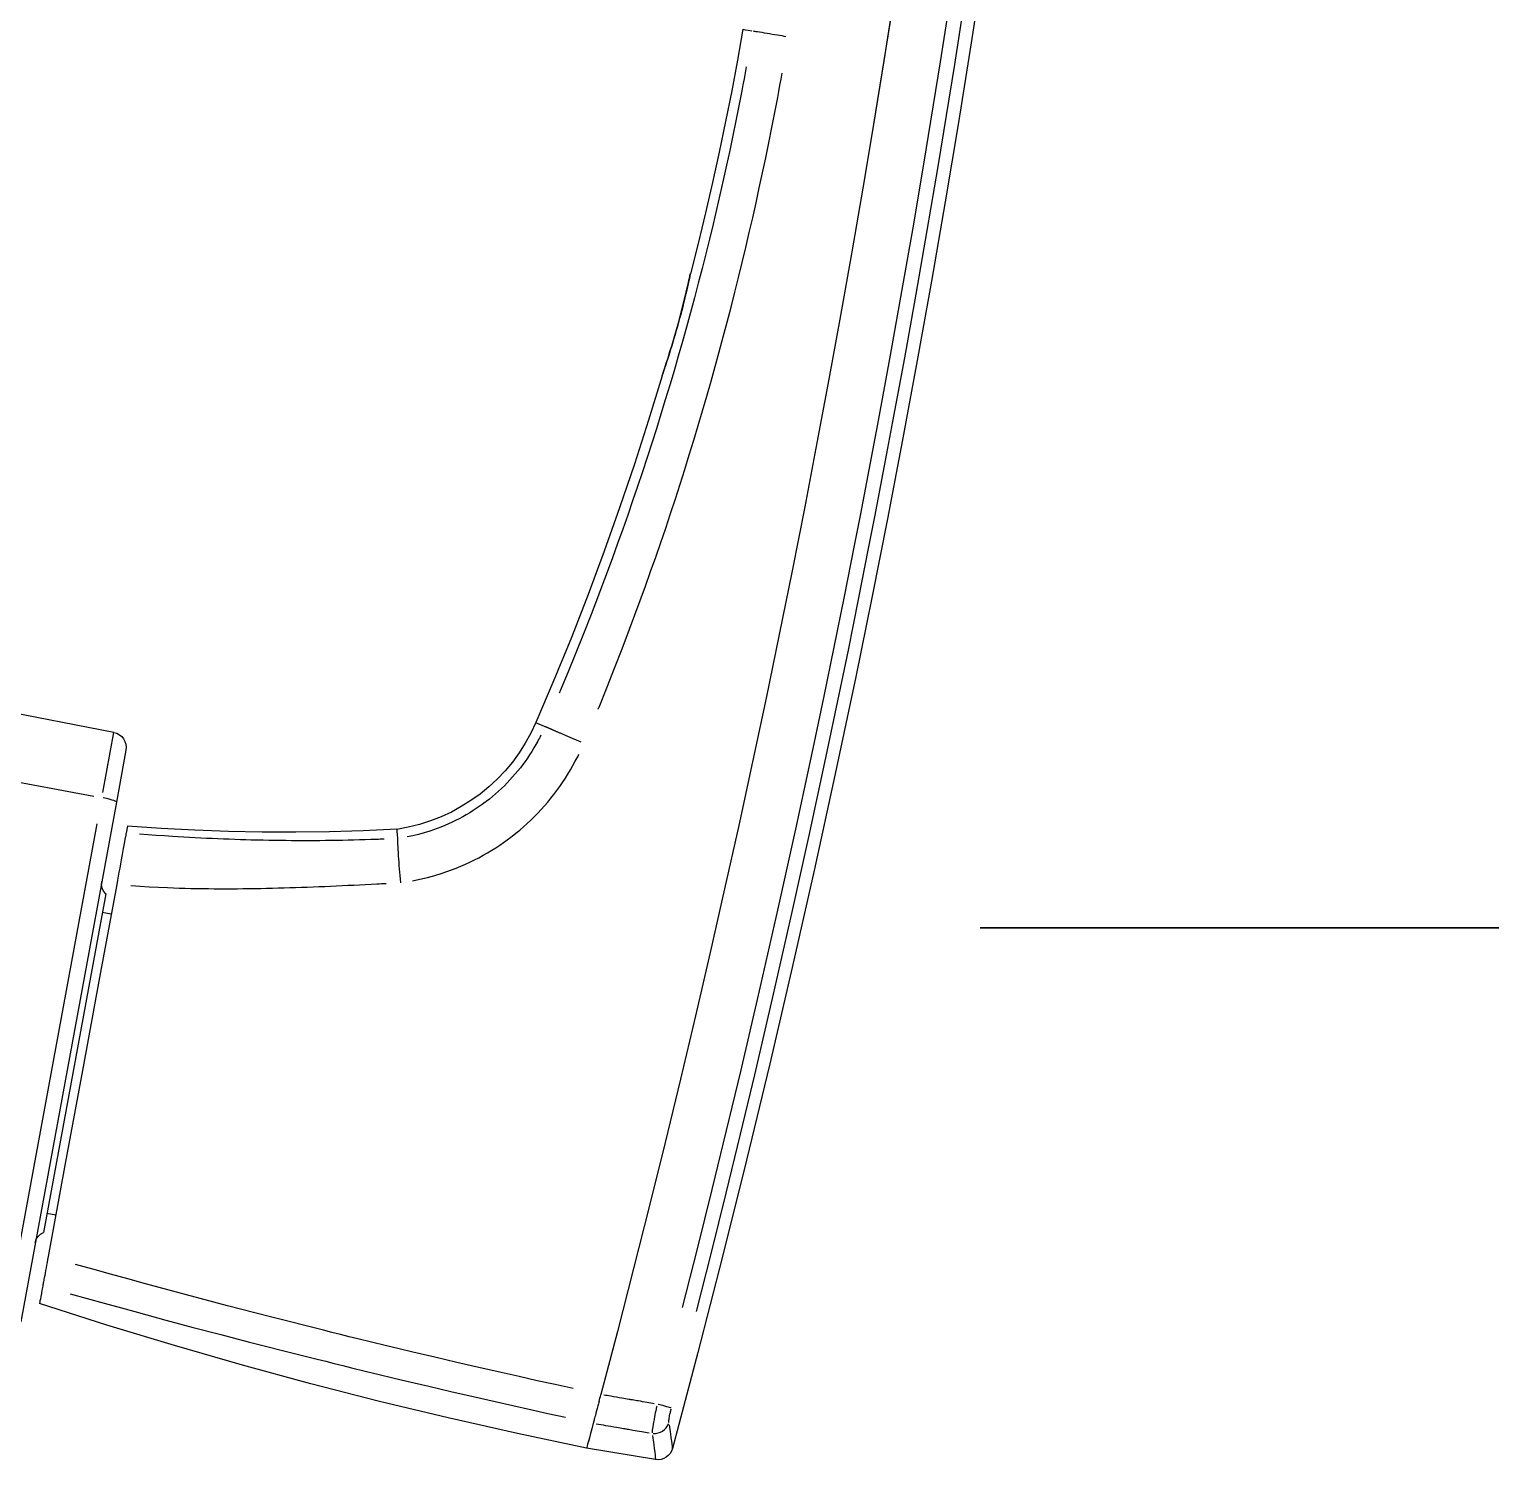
# Model space of a CAD drawing. Header units: millimetres. Extents: x 7294529 to 7346664, y 234399 to 276449.
# Drawn here: x 7334414.2 to 7334510.5, y 247254.3 to 247348.6 of the extents above; entities that cross this region are included whole.
import ezdxf
from ezdxf.xclip import XClip

# ---------------------------------------------------------------- set-up
doc = ezdxf.new("R2010")
doc.units = ezdxf.units.MM
doc.header["$LTSCALE"] = 100
doc.header["$XCLIPFRAME"] = 2
doc.linetypes.add('U-59B-EX$0$CEN', pattern=[62, 60, -1, 0, -1])
for name, color, linetype in [('U-59B-EX$0$CEN', 1, 'U-59B-EX$0$CEN'), ('U-59B-EX$0$DOR', 4, 'Continuous'), ('U-59B-EX$0$S-ELE', 4, 'Continuous')]:
    doc.layers.add(name, color=color, linetype=linetype)

# ---------------------------------------------------------------- blocks, each defined once
blk = doc.blocks.new('U-59B-EX$0$A$Cc7b664ce')
at = {"layer": 'U-59B-EX$0$DOR', "color": 1}
for p, q in [((919.116, 144.918), (917.029, 155.727)), ((921.512, 155.993), (923.315, 146.25)), ((956.183, 151.742), (925.134, 146.026)), ((923.702, 144.754), (957.974, 151.064)), ((929.746, 145.46), (952.074, 149.571)), ((950.937, 148.752), (950.833, 149.343)), ((923.067, 145.645), (919.129, 144.92)), ((931.101, 145.099), (930.987, 145.689)), ((920.279, 144.124), (923.702, 144.754)), ((925.283, 144.028), (925.749, 144.114)), ((967.039, 109.218), (966.285, 113.757))]:
    blk.add_line(p, q, dxfattribs=at)
for centre, radius, start, end in [((952.901, 149.215), 0.9, 100.43231, 156.68332), ((929.101, 144.833), 0.9, 44.1813, 100.43231), ((920.098, 145.107), 1, 190.93231, 280.43231), ((790.695, 133.494), 135, 356.93422, 4.47524), ((913.723, 128.021), 11.908, 293.47922, 351.5661), ((838.784, 300.54), 200, 286.50928, 293.47922), ((966.052, 109.054), 1, 285.01264, 9.43231), ((895.76, 108.306), 0.5, 106.50928, 108.98488), ((895.76, 108.306), 0.5, 106.63306, 108.8611), ((838.784, 300.54), 200, 279.78191, 284.50476), ((889.001, 106.43), 0.5, 102.00224, 104.50476)]:
    blk.add_arc(centre, radius, start, end, dxfattribs=at)
at = {"layer": 'U-59B-EX$0$DOR', "color": 1, "extrusion": (0, 0, -1)}
for centre, major_axis, ratio, start_param, end_param in [((923.521, 145.737), (0.181, -0.983), 0.108626, 0.078103, 1.483966), ((963.395, 109.126), (0.255, -0.967), 0.008383, 0.192998, 1.4823), ((964.356, 109.288), (-0.168, -0.986), 0.963968, 4.463648, 5.770193)]:
    blk.add_ellipse(centre, major_axis=major_axis, ratio=ratio, start_param=start_param, end_param=end_param, dxfattribs=at)
at = {"layer": 'U-59B-EX$0$DOR', "color": 1}
for points, knots in [([(953.663, 149.253), (953.921, 149.301), (954.177, 149.348), (954.655, 149.436), (954.872, 149.476), (955.193, 149.535), (955.31, 149.557), (955.496, 149.591), (955.564, 149.603), (955.605, 149.611)], [0, 0, 0, 0, 0.0787174, 0.0787174, 0.1569825, 0.1569825, 0.2148941, 0.2148941, 0.2727977, 0.2727977, 0.2727977, 0.2727977]), ([(962.365, 114.652), (962.021, 116.235), (961.669, 117.817), (960.871, 121.339), (960.42, 123.278), (959.671, 126.425), (959.379, 127.635), (958.898, 129.598), (958.711, 130.353), (958.147, 132.617), (957.764, 134.124), (956.752, 138.039), (956.113, 140.444), (955.037, 144.38), (954.61, 145.915), (954.177, 147.447)], [0.1765, 0.1765, 0.1765, 0.1765, 0.662652, 0.662652, 1.259972, 1.259972, 1.633298, 1.633298, 1.866626, 1.866626, 2.333282, 2.333282, 3.079933, 3.079933, 3.557905, 3.557905, 3.557905, 3.557905]), ([(956.114, 147.812), (956.536, 146.31), (956.951, 144.806), (958.015, 140.892), (958.654, 138.479), (959.666, 134.551), (960.049, 133.039), (960.615, 130.769), (960.802, 130.011), (961.284, 128.042), (961.577, 126.828), (962.328, 123.671), (962.781, 121.726), (963.574, 118.236), (963.918, 116.692), (964.256, 115.147)], [-3.546744, -3.546744, -3.546744, -3.546744, -3.079933, -3.079933, -2.333282, -2.333282, -1.866626, -1.866626, -1.633298, -1.633298, -1.259972, -1.259972, -0.662652, -0.662652, -0.189612, -0.189612, -0.189612, -0.189612]), ([(925.749, 144.114), (925.798, 144.123), (925.936, 144.148), (926.374, 144.229), (926.671, 144.284), (927.335, 144.406), (927.682, 144.47), (928.401, 144.602), (928.766, 144.669), (929.134, 144.737)], [0, 0, 0, 0, 0.138008, 0.138008, 0.2767768, 0.2767768, 0.3965237, 0.3965237, 0.508642, 0.508642, 0.508642, 0.508642]), ([(929.208, 143.804), (929.268, 142.995), (929.313, 142.186), (929.345, 141.376), (929.366, 140.865), (929.382, 140.353), (929.394, 139.842), (929.405, 139.33), (929.412, 138.818), (929.416, 138.307), (929.419, 137.795), (929.419, 137.284), (929.415, 136.772), (929.411, 136.3), (929.405, 135.828), (929.396, 135.356), (929.395, 135.317), (929.395, 135.277), (929.394, 135.238), (929.384, 134.726), (929.371, 134.215), (929.356, 133.704), (929.341, 133.194), (929.324, 132.683), (929.305, 132.172), (929.286, 131.662), (929.265, 131.151), (929.243, 130.641), (929.221, 130.131), (929.197, 129.621), (929.173, 129.111), (929.149, 128.601), (929.124, 128.092), (929.098, 127.582), (929.088, 127.376), (929.078, 127.17), (929.067, 126.964)], [-1.776877, -1.776877, -1.776877, -1.776877, -1.533753, -1.533753, -1.533753, -1.380188, -1.380188, -1.380188, -1.226614, -1.226614, -1.226614, -1.073045, -1.073045, -1.073045, -0.931379, -0.931379, -0.931379, -0.919502, -0.919502, -0.919502, -0.766019, -0.766019, -0.766019, -0.612629, -0.612629, -0.612629, -0.459341, -0.459341, -0.459341, -0.306155, -0.306155, -0.306155, -0.153054, -0.153054, -0.153054, -0.091255, -0.091255, -0.091255, -0.091255]), ([(926.147, 127.112), (926.154, 127.276), (926.16, 127.441), (926.166, 127.606), (926.185, 128.104), (926.201, 128.602), (926.213, 129.101), (926.226, 129.599), (926.236, 130.097), (926.242, 130.596), (926.249, 131.094), (926.253, 131.592), (926.254, 132.09), (926.255, 132.589), (926.253, 133.087), (926.248, 133.585), (926.243, 134.083), (926.235, 134.581), (926.225, 135.079), (926.224, 135.117), (926.223, 135.156), (926.223, 135.194), (926.213, 135.654), (926.2, 136.113), (926.186, 136.573), (926.17, 137.07), (926.152, 137.568), (926.131, 138.066), (926.11, 138.563), (926.086, 139.061), (926.06, 139.558), (926.033, 140.055), (926.005, 140.553), (925.973, 141.05), (925.928, 141.774), (925.877, 142.498), (925.821, 143.221)], [0.102473, 0.102473, 0.102473, 0.102473, 0.153054, 0.153054, 0.153054, 0.306155, 0.306155, 0.306155, 0.459341, 0.459341, 0.459341, 0.612629, 0.612629, 0.612629, 0.766019, 0.766019, 0.766019, 0.919502, 0.919502, 0.919502, 0.931379, 0.931379, 0.931379, 1.073045, 1.073045, 1.073045, 1.226614, 1.226614, 1.226614, 1.380188, 1.380188, 1.380188, 1.533753, 1.533753, 1.533753, 1.757354, 1.757354, 1.757354, 1.757354]), ([(919.304, 116.774), (919.43, 116.837), (919.556, 116.903), (919.99, 117.137), (920.293, 117.318), (920.587, 117.51), (920.881, 117.703), (921.167, 117.908), (921.443, 118.125), (921.721, 118.342), (921.988, 118.571), (922.246, 118.81), (922.504, 119.051), (922.753, 119.302), (922.99, 119.563), (923.226, 119.824), (923.452, 120.095), (923.666, 120.375), (923.681, 120.395), (923.697, 120.415), (923.712, 120.436), (923.909, 120.696), (924.095, 120.965), (924.27, 121.24), (924.46, 121.537), (924.637, 121.842), (924.8, 122.154), (924.964, 122.467), (925.115, 122.786), (925.252, 123.111), (925.388, 123.436), (925.511, 123.766), (925.62, 124.101), (925.778, 124.588), (925.906, 125.084), (926.003, 125.586)], [4.936543, 4.936543, 4.936543, 4.936543, 4.988998, 4.988998, 5.119098, 5.119098, 5.119098, 5.24919, 5.24919, 5.24919, 5.379509, 5.379509, 5.379509, 5.510197, 5.510197, 5.510197, 5.640757, 5.640757, 5.640757, 5.650215, 5.650215, 5.650215, 5.771279, 5.771279, 5.771279, 5.901998, 5.901998, 5.901998, 6.032925, 6.032925, 6.032925, 6.163678, 6.163678, 6.163678, 6.353624, 6.353624, 6.353624, 6.353624]), ([(926.107, 126.214), (926.158, 126.222), (926.285, 126.222), (926.68, 126.208), (926.944, 126.193), (927.517, 126.154), (927.806, 126.132), (928.401, 126.084), (928.703, 126.058), (929.011, 126.03), (929.016, 126.029), (929.02, 126.029)], [-0.427671, -0.427671, -0.427671, -0.427671, -0.3087961, -0.3087961, -0.1893948, -0.1893948, -0.0916754, -0.0916754, 0, 0, 0.0013793, 0.0013793, 0.0013793, 0.0013793]), ([(928.896, 125.243), (928.772, 124.576), (928.604, 123.918), (928.393, 123.272), (928.258, 122.858), (928.105, 122.449), (927.934, 122.048), (927.764, 121.646), (927.576, 121.251), (927.371, 120.865), (927.167, 120.48), (926.947, 120.104), (926.711, 119.737), (926.492, 119.398), (926.26, 119.067), (926.016, 118.746), (925.997, 118.721), (925.977, 118.696), (925.958, 118.671), (925.692, 118.326), (925.411, 117.993), (925.117, 117.672), (924.823, 117.351), (924.514, 117.043), (924.193, 116.748), (923.873, 116.454), (923.541, 116.174), (923.197, 115.908), (922.854, 115.643), (922.5, 115.393), (922.135, 115.158), (921.771, 114.923), (921.397, 114.703), (920.862, 114.419), (920.708, 114.341), (920.553, 114.265)], [-6.367155, -6.367155, -6.367155, -6.367155, -6.163678, -6.163678, -6.163678, -6.032925, -6.032925, -6.032925, -5.901998, -5.901998, -5.901998, -5.771279, -5.771279, -5.771279, -5.650215, -5.650215, -5.650215, -5.640757, -5.640757, -5.640757, -5.510197, -5.510197, -5.510197, -5.379509, -5.379509, -5.379509, -5.24919, -5.24919, -5.24919, -5.119098, -5.119098, -5.119098, -4.988998, -4.988998, -4.937256, -4.937256, -4.937256, -4.937256]), ([(875.24, 103.227), (875.771, 103.324), (876.302, 103.424), (876.833, 103.526), (878.141, 103.777), (879.447, 104.042), (880.75, 104.319), (882.052, 104.597), (883.352, 104.887), (884.649, 105.191), (885.946, 105.495), (887.239, 105.812), (888.53, 106.142), (889.82, 106.472), (891.108, 106.815), (892.391, 107.171), (893.674, 107.527), (894.954, 107.896), (896.23, 108.277), (896.231, 108.278), (897.508, 108.66), (898.78, 109.054), (900.048, 109.461), (901.317, 109.869), (902.581, 110.288), (903.84, 110.721), (905.1, 111.153), (906.355, 111.598), (907.605, 112.056), (908.856, 112.513), (910.103, 112.983), (911.343, 113.466), (913.029, 114.121), (914.708, 114.799), (916.379, 115.501), (916.427, 115.522), (916.475, 115.542), (916.524, 115.562)], [0.240509, 0.240509, 0.240509, 0.240509, 0.404642, 0.404642, 0.404642, 0.809226, 0.809226, 0.809226, 1.213815, 1.213815, 1.213815, 1.618461, 1.618461, 1.618461, 2.023217, 2.023217, 2.023217, 2.427959, 2.427959, 2.428128, 2.428128, 2.833118, 2.833118, 2.833118, 3.238107, 3.238107, 3.238107, 3.643132, 3.643132, 3.643132, 4.048229, 4.048229, 4.048229, 4.598889, 4.598889, 4.598889, 4.614801, 4.614801, 4.614801, 4.614801]), ([(828.374, 87.933), (850.971, 90.362), (873.469, 93.646), (918.316, 101.938), (940.646, 106.954), (962.76, 112.815)], [-13.837182, -13.837182, -13.837182, -13.837182, -7.017999, -7.017999, -0.154212, -0.154212, -0.154212, -0.154212]), ([(828.435, 87.94), (851.011, 90.368), (873.489, 93.65), (918.316, 101.938), (940.647, 106.954), (962.762, 112.816)], [-13.831102, -13.831102, -13.831102, -13.831102, -7.017999, -7.017999, -0.154076, -0.154076, -0.154076, -0.154076]), ([(917.591, 112.999), (917.542, 112.979), (917.492, 112.959), (917.443, 112.939), (915.742, 112.242), (914.033, 111.57), (912.316, 110.923), (911.053, 110.447), (909.784, 109.984), (908.511, 109.534), (907.238, 109.084), (905.961, 108.647), (904.68, 108.222), (903.398, 107.798), (902.112, 107.387), (900.823, 106.988), (899.533, 106.59), (898.24, 106.204), (896.942, 105.83), (896.941, 105.83), (895.644, 105.457), (894.344, 105.096), (893.041, 104.748), (891.738, 104.4), (890.431, 104.065), (889.121, 103.741), (887.812, 103.418), (886.499, 103.107), (885.184, 102.808), (883.869, 102.509), (882.551, 102.223), (881.231, 101.948), (879.911, 101.674), (878.588, 101.411), (877.263, 101.16), (876.728, 101.059), (876.193, 100.959), (875.658, 100.862)], [-4.614848, -4.614848, -4.614848, -4.614848, -4.598889, -4.598889, -4.598889, -4.048229, -4.048229, -4.048229, -3.643132, -3.643132, -3.643132, -3.238107, -3.238107, -3.238107, -2.833118, -2.833118, -2.833118, -2.428128, -2.428128, -2.427959, -2.427959, -2.023217, -2.023217, -2.023217, -1.618461, -1.618461, -1.618461, -1.213815, -1.213815, -1.213815, -0.809226, -0.809226, -0.809226, -0.404642, -0.404642, -0.404642, -0.241406, -0.241406, -0.241406, -0.241406]), ([(963.218, 112.937), (963.314, 112.962), (963.409, 112.987), (963.736, 113.074), (963.95, 113.131), (964.256, 113.213), (964.364, 113.242), (964.54, 113.289), (964.607, 113.307), (964.651, 113.319)], [0.047914, 0.047914, 0.047914, 0.047914, 0.0787286, 0.0787286, 0.157191, 0.157191, 0.2113744, 0.2113744, 0.2655223, 0.2655223, 0.2655223, 0.2655223]), ([(964.684, 113.125), (964.719, 112.923), (964.753, 112.721), (964.83, 112.272), (964.872, 112.024), (964.94, 111.623), (964.967, 111.468), (965.006, 111.236), (965.019, 111.159), (965.053, 110.958), (965.074, 110.834), (965.129, 110.513), (965.163, 110.315), (965.224, 109.958), (965.251, 109.799), (965.278, 109.64)], [-0.3719583, -0.3719583, -0.3719583, -0.3719583, -0.3104763, -0.3104763, -0.2352093, -0.2352093, -0.1881674, -0.1881674, -0.1646465, -0.1646465, -0.127013, -0.127013, -0.0667994, -0.0667994, -0.0183551, -0.0183551, -0.0183551, -0.0183551]), ([(963.36, 109.293), (963.333, 109.45), (963.307, 109.607), (963.246, 109.962), (963.212, 110.16), (963.158, 110.481), (963.137, 110.605), (963.103, 110.806), (963.089, 110.883), (963.05, 111.115), (963.024, 111.27), (962.955, 111.671), (962.913, 111.919), (962.845, 112.321), (962.818, 112.475), (962.792, 112.63)], [0.0190261, 0.0190261, 0.0190261, 0.0190261, 0.0667994, 0.0667994, 0.127013, 0.127013, 0.1646465, 0.1646465, 0.1881674, 0.1881674, 0.2352093, 0.2352093, 0.3104763, 0.3104763, 0.3575292, 0.3575292, 0.3575292, 0.3575292]), ([(963.52, 109.136), (963.585, 109.149), (963.65, 109.163), (963.885, 109.212), (964.052, 109.245), (964.463, 109.324), (964.693, 109.365), (965.053, 109.421), (965.189, 109.438), (965.273, 109.444)], [-0.1252188, -0.1252188, -0.1252188, -0.1252188, -0.1153331, -0.1153331, -0.0889713, -0.0889713, -0.0467923, -0.0467923, -0.0065905, -0.0065905, -0.0065905, -0.0065905]), ([(965.465, 109.421), (965.68, 109.387), (965.877, 109.357), (966.432, 109.28), (966.718, 109.248), (966.966, 109.224), (967.018, 109.219), (967.034, 109.218)], [-2.464583, -2.464583, -2.464583, -2.464583, -2.213684, -2.213684, -1.677033, -1.677033, -1.400673, -1.400673, -1.400673, -1.400673]), ([(831.561, 82.763), (859.699, 85.857), (887.722, 90.285), (932.509, 99.547), (949.48, 103.574), (966.311, 108.088)], [0, 0, 0, 0, 8.492381, 8.492381, 13.720401, 13.720401, 13.720401, 13.720401]), ([(895.576, 108.771), (895.529, 108.754), (895.441, 108.724), (894.768, 108.497), (893.452, 108.069), (890.814, 107.345), (889.552, 107.06), (888.949, 106.93), (888.883, 106.915), (888.887, 106.915)], [0.0472943, 0.0472943, 0.0472943, 0.0472943, 0.1287393, 0.1287393, 0.4863063, 0.4863063, 0.8392898, 0.8392898, 0.945886, 0.945886, 0.945886, 0.945886]), ([(888.897, 106.919), (888.897, 106.919), (888.956, 106.932), (889.186, 106.981), (889.357, 107.019), (889.792, 107.117), (890.052, 107.177), (890.642, 107.319), (890.966, 107.399), (891.646, 107.575), (892.001, 107.67), (892.709, 107.868), (893.062, 107.97), (893.73, 108.17), (894.045, 108.268), (894.606, 108.447), (894.847, 108.526), (895.24, 108.656), (895.387, 108.707), (895.558, 108.765), (895.597, 108.778), (895.597, 108.778)], [-0.945886, -0.945886, -0.945886, -0.945886, -0.8494475, -0.8494475, -0.7527157, -0.7527157, -0.6567744, -0.6567744, -0.5614005, -0.5614005, -0.4656036, -0.4656036, -0.3692329, -0.3692329, -0.2725208, -0.2725208, -0.1761168, -0.1761168, -0.0798196, -0.0798196, 0, 0, 0, 0]), ([(964.59, 108.33), (964.547, 108.333), (964.478, 108.33), (964.297, 108.308), (964.181, 108.288), (963.976, 108.246), (963.893, 108.227), (963.776, 108.199), (963.743, 108.191), (963.711, 108.183)], [0.0065905, 0.0065905, 0.0065905, 0.0065905, 0.0467923, 0.0467923, 0.0889713, 0.0889713, 0.1153331, 0.1153331, 0.1252188, 0.1252188, 0.1252188, 0.1252188]), ([(966.307, 108.088), (966.291, 108.09), (966.241, 108.094), (965.997, 108.121), (965.716, 108.155), (965.169, 108.235), (964.974, 108.266), (964.763, 108.301)], [1.400673, 1.400673, 1.400673, 1.400673, 1.677033, 1.677033, 2.213684, 2.213684, 2.464583, 2.464583, 2.464583, 2.464583]), ([(840.798, 85.668), (845.432, 86.227), (850.061, 86.823), (863.694, 88.683), (872.684, 90.047), (887.255, 92.483), (892.85, 93.472), (901.227, 95.035), (904.016, 95.569), (911.264, 96.991), (915.718, 97.899), (927.281, 100.349), (934.379, 101.942), (946.659, 104.853), (951.85, 106.132), (957.029, 107.456)], [0.985761, 0.985761, 0.985761, 0.985761, 2.385919, 2.385919, 5.112683, 5.112683, 6.81691, 6.81691, 7.669024, 7.669024, 9.032406, 9.032406, 11.213818, 11.213818, 12.817208, 12.817208, 12.817208, 12.817208]), ([(957.278, 106.513), (952.094, 105.187), (946.897, 103.907), (934.604, 100.994), (927.499, 99.399), (915.924, 96.948), (911.465, 96.038), (904.21, 94.615), (901.417, 94.081), (893.031, 92.517), (887.43, 91.527), (872.844, 89.089), (863.845, 87.724), (850.198, 85.862), (845.564, 85.266), (840.925, 84.706)], [-12.817208, -12.817208, -12.817208, -12.817208, -11.213818, -11.213818, -9.032406, -9.032406, -7.669024, -7.669024, -6.81691, -6.81691, -5.112683, -5.112683, -2.385919, -2.385919, -0.985761, -0.985761, -0.985761, -0.985761]), ([(872.879, 102.78), (872.885, 102.727), (872.899, 102.632), (872.945, 102.334), (872.98, 102.116), (873.058, 101.649), (873.097, 101.418), (873.17, 100.991), (873.202, 100.804), (873.235, 100.614)], [-0.3346486, -0.3346486, -0.3346486, -0.3346486, -0.2532196, -0.2532196, -0.1537994, -0.1537994, -0.0745043, -0.0745043, -0.0161853, -0.0161853, -0.0161853, -0.0161853])]:
    blk.add_open_spline(points, degree=3, knots=knots, dxfattribs=at)
for points in [[(955.605, 149.611), (956.368, 149.751), (956.754, 149.823), (956.754, 149.823)], [(966.285, 113.757), (963.825, 125.946), (960.637, 138.01), (956.754, 149.823)], [(929.134, 144.737), (937.31, 146.243), (945.486, 147.748), (953.663, 149.253)], [(925.502, 126.274), (925.502, 126.274), (925.704, 126.254), (926.106, 126.213)], [(926.107, 126.214), (926.107, 126.213), (926.106, 126.213), (926.106, 126.213)], [(926.107, 126.213), (926.107, 126.213), (926.107, 126.213), (926.107, 126.214)], [(918.468, 117.097), (918.476, 117.078), (918.562, 116.88), (918.725, 116.505)], [(964.651, 113.319), (965.647, 113.585), (966.285, 113.757), (966.285, 113.757)], [(964.653, 113.319), (965.648, 113.585), (966.285, 113.757), (966.285, 113.757)], [(962.76, 112.815), (962.761, 112.815), (962.761, 112.815), (962.762, 112.816)], [(963.218, 112.937), (963.069, 112.897), (962.915, 112.856), (962.762, 112.816)], [(964.653, 113.319), (964.652, 113.319), (964.652, 113.319), (964.651, 113.319)], [(872.764, 103.446), (872.767, 103.427), (872.801, 103.234), (872.865, 102.87)], [(872.876, 102.808), (872.876, 102.808), (872.876, 102.808), (872.876, 102.808)]]:
    blk.add_open_spline(points, degree=3, dxfattribs=at)
blk.add_rational_spline([(919.757, 114.112), (919.236, 115.337), (918.845, 116.244), (918.738, 116.477)], [0.977415737086, 0.849042032103, 0.849042032103, 0.977415737086], degree=3, dxfattribs=at)
blk = doc.blocks.new('U-59B-EX$0$S-CEN')
at = {"layer": 'U-59B-EX$0$S-ELE', "color": 8, "linetype": 'U-59B-EX$0$CEN'}
blk.add_line((-9635, -500), (-9635, 7187.5), dxfattribs=at)
blk = doc.blocks.new('U-59B-EX', base_point=(0, 0))
at = {"layer": 'U-59B-EX$0$CEN'}
blk.add_line((3720, -1677.5), (3720, -9365), dxfattribs=at)
at = {"layer": 'U-59B-EX$0$DOR'}
blk.add_blockref('U-59B-EX$0$A$Cc7b664ce', (2788, -1765.312), dxfattribs=at)
at = {"layer": 'U-59B-EX$0$S-ELE', "xscale": -1}
blk.add_blockref('U-59B-EX$0$S-CEN', (-5915, -8865), dxfattribs=at)

msp = doc.modelspace()

# ---------------------------------------------------------------- block references
ref = msp.add_blockref('U-59B-EX', (7332799.356, 251009.377), dxfattribs=dict(xscale=-1, rotation=90))
XClip(ref).set_block_clipping_path([(-200.0000000025, 18.6626555426), (-199.9999999993, -1902.3864105549), (-2065.0000000006, -1902.3864105558), (-2065.0000000006, -980.0000000009), (-5945.0000000005, -980.0000000009), (-5945.0000000005, -9365), (8309.9999999995, -9365), (8309.9999999995, 1.3373444583)])

doc.saveas('drawing.dxf')
